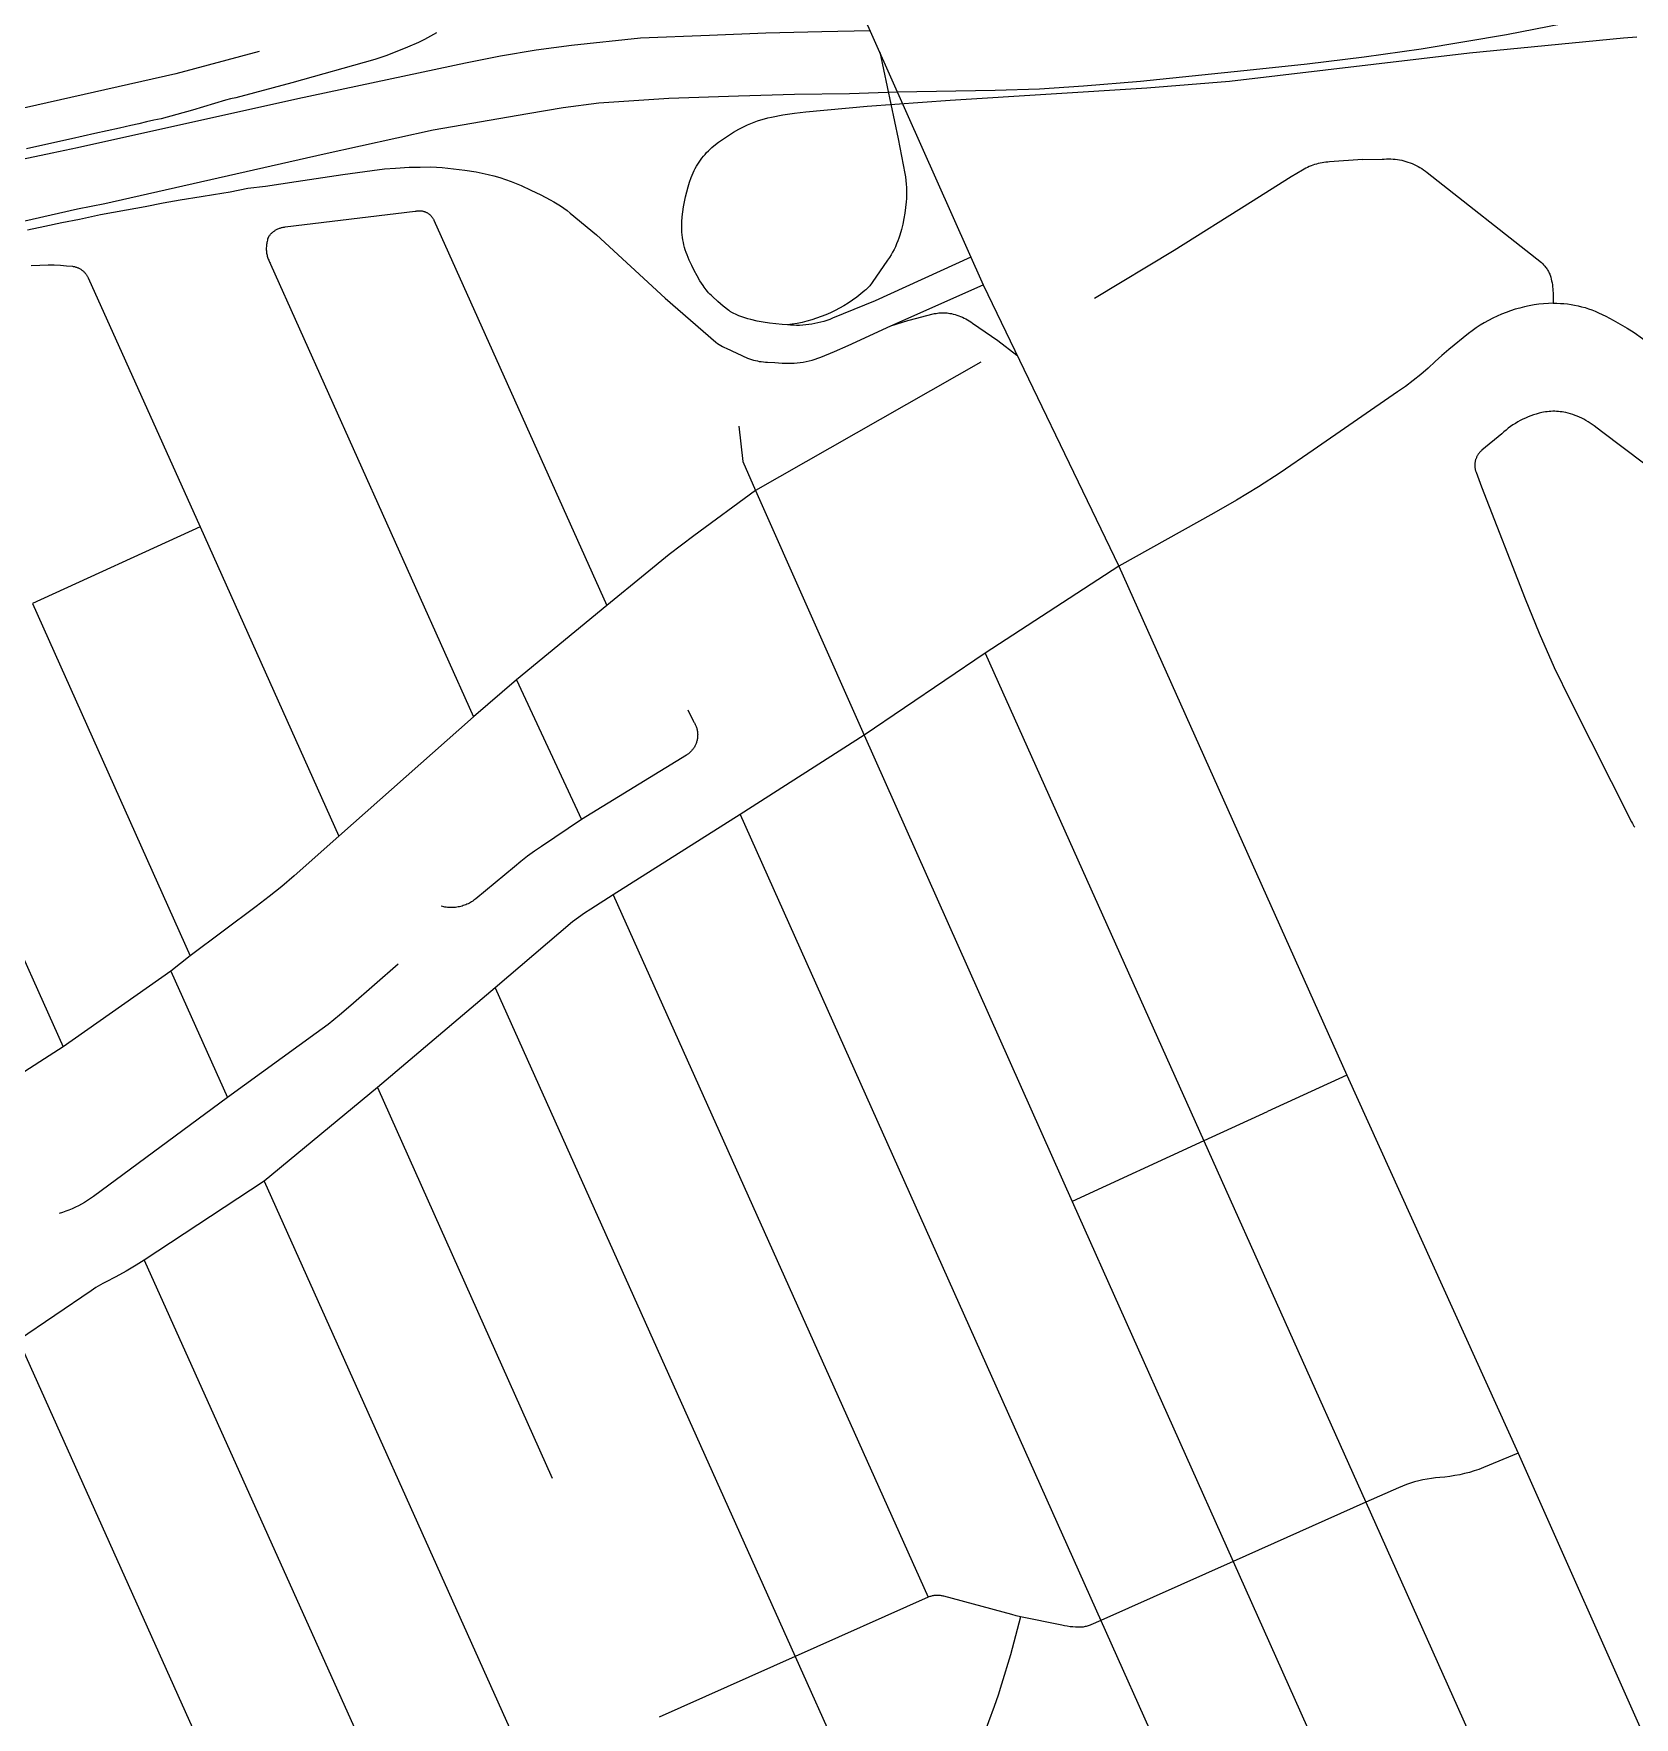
# Model space of a CAD drawing. Header units: inches. Extents: x 326453 to 344102, y 4677180 to 4689621.
# Drawn here: x 333232 to 334223, y 4681379 to 4682422 of the extents above; entities that cross this region are included whole.
import ezdxf

# ---------------------------------------------------------------- set-up
doc = ezdxf.new("R2010")
doc.units = ezdxf.units.IN
doc.header["$MEASUREMENT"] = 0
doc.layers.add('Street_Centreline', color=7, linetype='Continuous')

msp = doc.modelspace()

# ---------------------------------------------------------------- linework, layer by layer
at = {"layer": 'Street_Centreline'}
for p, q in [((333762.5094, 4682240.7519), (333819.5712, 4682266.1833)), ((333819.5712, 4682266.1833), (333903.6834, 4682092.0297)), ((333818.1939, 4682218.377), (333678.752, 4682138.9044)), ((333678.752, 4682138.9044), (333745.8835, 4681987.2603)), ((333334.7578, 4682116.2775), (333230.9248, 4682068.8784)), ((333334.7578, 4682116.2775), (333420.5678, 4681924.7444)), ((333903.6834, 4682092.0297), (333820.9142, 4682038.0259)), ((333903.6834, 4682092.0297), (334044.838, 4681776.8544)), ((333230.9248, 4682068.8784), (333328.4976, 4681850.758)), ((333586.6488, 4682067.6992), (333530.5884, 4682021.5884)), ((333820.9142, 4682038.0259), (333745.8835, 4681987.2603)), ((333820.9142, 4682038.0259), (333956.3604, 4681736.1608)), ((333143.9589, 4682030.3657), (333249.904, 4681794.2659)), ((333530.5884, 4682021.5884), (333504.032, 4681998.658)), ((333530.5884, 4682021.5884), (333570.8614, 4681935.1506)), ((333504.032, 4681998.658), (333420.5678, 4681924.7444)), ((333745.8835, 4681987.2603), (333669.2323, 4681938.1255)), ((333745.8835, 4681987.2603), (333874.7656, 4681698.6328)), ((333669.2323, 4681938.1255), (333590.5107, 4681888.3841)), ((333669.2323, 4681938.1255), (333892.4476, 4681439.072)), ((333590.5107, 4681888.3841), (333785.604, 4681453.59)), ((333328.4976, 4681850.758), (333316.4826, 4681841.285)), ((333316.4826, 4681841.285), (333249.904, 4681794.2659)), ((333316.4826, 4681841.285), (333351.6089, 4681763.0084)), ((333517.4123, 4681830.9709), (333444.4667, 4681769.192)), ((333517.4123, 4681830.9709), (333703.3058, 4681416.9407)), ((334044.838, 4681776.8544), (333995.7564, 4681754.2805)), ((334044.838, 4681776.8544), (334151.0674, 4681542.7568)), ((333444.4667, 4681769.192), (333374.4016, 4681711.2289)), ((333444.4667, 4681769.192), (333552.692, 4681527.3433)), ((333995.4807, 4681754.1362), (333956.3604, 4681736.1608)), ((333956.3604, 4681736.1608), (333874.7656, 4681698.6328)), ((333956.3604, 4681736.1608), (334056.6468, 4681512.4556)), ((333374.4016, 4681711.2289), (333300.1461, 4681662.2209)), ((333374.4016, 4681711.2289), (333539.3424, 4681343.6355)), ((333874.7656, 4681698.6328), (333974.3704, 4681475.6848)), ((333300.1461, 4681662.2209), (333459.5856, 4681307.424)), ((333222.1667, 4681612.7053), (333375.9104, 4681270.556)), ((334151.0674, 4681542.7568), (334292.8792, 4681223.3838)), ((334056.6468, 4681512.4556), (333974.3704, 4681475.6848)), ((334056.6468, 4681512.4556), (334203.2823, 4681185.1321)), ((333974.3704, 4681475.6848), (333892.4476, 4681439.072)), ((333974.3704, 4681475.6848), (334121.4059, 4681148.1999)), ((333785.604, 4681453.59), (333703.3058, 4681416.9407)), ((333892.4476, 4681439.072), (334138.4896, 4680890.6844)), ((333703.3058, 4681416.9407), (333619.0856, 4681379.1751)), ((333703.3058, 4681416.9407), (333806.2917, 4681185.9311))]:
    msp.add_line(p, q, dxfattribs=at)
for points in [[(333671.2001, 4682614.3945), (333689.0708, 4682562.3187), (333692.2473, 4682553.4808), (333695.6783, 4682544.7386), (333819.5712, 4682266.1833)], [(333766.3942, 4682385.7442), (333827.1335, 4682386.7976), (333854.5096, 4682387.6238), (333881.8436, 4682389.3515), (333917.0873, 4682392.3244), (333987.0945, 4682399.4331), (334020.3969, 4682403.0422), (334055.6614, 4682407.2745), (334090.8192, 4682412.3161), (334143.8263, 4682421.2178), (334196.595, 4682431.4375), (334221.6004, 4682436.8715), (334246.4894, 4682442.8155), (334343.7933, 4682467.4197), (334395.1566, 4682481.2452), (334422.7629, 4682489.6984), (334456.1991, 4682499.7953), (334490.3237, 4682511.0533)], [(333749.6411, 4682423.411), (333719.7625, 4682422.8668), (333685.0227, 4682421.9101), (333650.1212, 4682420.5985), (333607.5355, 4682418.9939), (333564.7602, 4682414.4545), (333542.7421, 4682411.4024), (333520.821, 4682407.7174), (333499.0152, 4682403.4026), (333395.3023, 4682381.3239), (333258.7696, 4682350.9289), (333243.0366, 4682347.5954), (333169.2894, 4682332.2449), (333122.3694, 4682322.1297), (333014.6748, 4682297.5643), (332935.917, 4682279.434), (332821.0695, 4682250.4219), (332637.9128, 4682209.9389)], [(333481.1686, 4682422.2706), (333477.4663, 4682420.1559), (333473.6967, 4682418.1636), (333469.8639, 4682416.2958), (333463.2383, 4682413.3283), (333456.5213, 4682410.5741), (333449.7197, 4682408.0359), (333442.8405, 4682405.7164), (333391.4561, 4682391.333), (333356.7661, 4682382.0227), (333353.6042, 4682381.2835), (333350.4701, 4682380.4343), (333330.053, 4682374.3614), (333310.6559, 4682368.9956), (333306.0149, 4682368.2097), (333301.5413, 4682367.0641), (333296.7428, 4682365.9023), (333291.7656, 4682364.7834), (333284.7167, 4682363.2116), (333269.58, 4682359.8364), (333255.1463, 4682356.618), (333237.2543, 4682352.6284), (333227.1532, 4682350.376)], [(333972.2754, 4682392.3446), (334120.836, 4682409.731), (334216.2511, 4682419.1049), (334224.486, 4682419.67)], [(333371.1745, 4682410.6589), (333319.6116, 4682396.8997), (333219.014, 4682374.1656)], [(333755.5482, 4682410.1298), (333767.0124, 4682356.483), (333771.0775, 4682335.1733), (333771.4555, 4682332.9881), (333771.7581, 4682330.7912), (333771.9848, 4682328.5851), (333772.1355, 4682326.3726), (333772.2099, 4682324.1562), (333772.208, 4682321.9386), (333772.1298, 4682319.7223), (333771.9753, 4682317.5101), (333771.6128, 4682314.0419), (333771.1312, 4682310.5883), (333770.5308, 4682307.1533), (333769.8126, 4682303.741), (333768.9773, 4682300.3555), (333768.026, 4682297.0007), (333767.4344, 4682295.1593), (333766.7794, 4682293.3396), (333766.0617, 4682291.5436), (333765.2822, 4682289.7736), (333764.4419, 4682288.0316), (333763.5417, 4682286.3198), (333762.5828, 4682284.6403), (333761.5662, 4682282.9949), (333760.4933, 4682281.3857), (333750.9118, 4682267.5802), (333750.4175, 4682266.8934), (333749.9018, 4682266.2224), (333749.3652, 4682265.568), (333748.8083, 4682264.9308), (333748.2316, 4682264.3114), (333747.6356, 4682263.7106), (333747.0211, 4682263.1288), (333746.3885, 4682262.5666), (333743.9114, 4682260.5083), (333741.3639, 4682258.5377), (333738.7493, 4682256.6571), (333736.0707, 4682254.8689), (333733.3313, 4682253.1752), (333730.6415, 4682251.6394), (333727.8995, 4682250.1988), (333725.1087, 4682248.8552), (333722.2726, 4682247.6102), (333719.3946, 4682246.4654), (333716.4782, 4682245.422), (333713.5271, 4682244.4816), (333710.5448, 4682243.6451), (333707.535, 4682242.9136), (333704.5015, 4682242.288), (333701.4479, 4682241.7691), (333698.378, 4682241.3575)], [(333698.378, 4682241.3575), (333695.1278, 4682241.5829), (333691.2259, 4682241.9231), (333687.3385, 4682242.4013), (333683.4705, 4682243.0169), (333679.6268, 4682243.7691), (333675.812, 4682244.657), (333673.9348, 4682245.1622), (333672.0751, 4682245.7289), (333670.2352, 4682246.3565), (333668.4169, 4682247.0445), (333666.6223, 4682247.7919), (333664.8533, 4682248.5981), (333664.4491, 4682248.7981), (333664.0514, 4682249.0107), (333663.6605, 4682249.2355), (333663.2769, 4682249.4725), (333662.9007, 4682249.7212), (333662.5326, 4682249.9816), (333662.1727, 4682250.2533), (333658.68, 4682253.0524), (333655.2627, 4682255.9432), (333651.9235, 4682258.9237), (333651.1139, 4682259.6895), (333650.3286, 4682260.4802), (333649.5683, 4682261.295), (333648.8339, 4682262.1331), (333648.126, 4682262.9938), (333647.4453, 4682263.8761), (333646.7925, 4682264.7793), (333646.1682, 4682265.7024), (333644.2588, 4682268.732), (333642.4514, 4682271.8235), (333640.7481, 4682274.9735), (333639.1506, 4682278.1785), (333637.6609, 4682281.435), (333636.2805, 4682284.7394), (333635.7128, 4682286.2385), (333635.1967, 4682287.7561), (333634.7327, 4682289.2905), (333634.3213, 4682290.8398), (333633.9631, 4682292.4023), (333633.6585, 4682293.9761), (333633.4078, 4682295.5593), (333633.2113, 4682297.1502), (333633.0693, 4682298.7469), (333632.9819, 4682300.3476), (333632.9492, 4682301.9502), (333632.9712, 4682303.5531), (333633.048, 4682305.1542), (333633.3019, 4682308.2837), (333633.6556, 4682311.4035), (333634.1087, 4682314.5104), (333634.6609, 4682317.6013), (333635.3114, 4682320.6729), (333636.0597, 4682323.7222), (333636.905, 4682326.746), (333637.8465, 4682329.7414), (333638.8831, 4682332.7051), (333639.4299, 4682334.1174), (333640.0242, 4682335.5105), (333640.6653, 4682336.8826), (333641.3525, 4682338.2322), (333642.0851, 4682339.5577), (333642.8621, 4682340.8577), (333643.6827, 4682342.1306), (333644.546, 4682343.375), (333645.4509, 4682344.5894), (333646.3964, 4682345.7725), (333647.3814, 4682346.9229), (333648.4049, 4682348.0393), (333649.4655, 4682349.1204), (333650.5622, 4682350.1649), (333651.6936, 4682351.1717), (333652.8585, 4682352.1396), (333655.8032, 4682354.4196), (333658.826, 4682356.5949), (333661.9232, 4682358.6631), (333665.0909, 4682360.6214), (333668.3253, 4682362.4676), (333671.6224, 4682364.1993), (333673.6425, 4682365.1738), (333675.6938, 4682366.0808), (333677.7741, 4682366.9191), (333679.881, 4682367.6879), (333682.0124, 4682368.3864), (333684.1657, 4682369.0137), (333686.3387, 4682369.5691), (333688.529, 4682370.0521), (333695.6115, 4682371.359), (333702.7365, 4682372.4104), (333709.8946, 4682373.205), (333747.8572, 4682376.8392), (333799.3058, 4682380.5271), (333921.0033, 4682388.0444), (333972.2754, 4682392.3446)], [(332648.3797, 4682186.5609), (332810.639, 4682218.1882), (332948.5916, 4682243.9851), (333028.9052, 4682261.5636), (333132.1531, 4682284.9134), (333186.0663, 4682296.7146), (333258.7428, 4682313.1401), (333275.679, 4682316.6099), (333411.5528, 4682347.3388), (333479.1176, 4682362.0775), (333537.5979, 4682372.1871), (333559.519, 4682375.8721), (333581.5371, 4682378.9242), (333624.9543, 4682381.8301), (333668.1999, 4682383.1363), (333702.8657, 4682384.2032), (333736.9632, 4682384.6782), (333766.3942, 4682385.7442)], [(333227.8698, 4682300.1779), (333238.6284, 4682302.4736), (333248.9674, 4682304.7802), (333259.9678, 4682306.8342), (333272.9741, 4682309.6183), (333289.1725, 4682312.639), (333300.7773, 4682314.693), (333311.8985, 4682316.8679), (333322.3468, 4682318.7177), (333335.2813, 4682320.7717), (333342.897, 4682322.1008), (333353.2929, 4682323.7924), (333364.2933, 4682325.9672), (333375.2766, 4682327.3047), (333394.164, 4682330.0463), (333423.135, 4682334.546), (333441.2456, 4682337.0457), (333448.9211, 4682337.9077), (333455.7341, 4682338.4249), (333464.1643, 4682339.0308), (333470.9773, 4682339.117), (333477.6138, 4682339.188), (333484.6666, 4682338.7421), (333491.7017, 4682338.0717), (333498.7119, 4682337.1775), (333505.69, 4682336.0605), (333509.3655, 4682335.3514), (333513.0166, 4682334.5255), (333516.6395, 4682333.5837), (333520.2306, 4682332.5269), (333523.7861, 4682331.3563), (333527.3026, 4682330.0729), (333533.4942, 4682327.5808), (333539.5987, 4682324.8823), (333545.6093, 4682321.9805), (333551.519, 4682318.8786), (333553.6844, 4682317.6516), (333555.8108, 4682316.3582), (333557.8964, 4682314.9999), (333559.939, 4682313.5778), (333561.9367, 4682312.0934), (333563.8877, 4682310.548), (333580.2114, 4682297.2025), (333622.7336, 4682257.8452), (333654.1108, 4682230.6405), (333655.1182, 4682229.9216), (333656.1496, 4682229.2376), (333657.2037, 4682228.5893), (333658.2794, 4682227.9774), (333659.3754, 4682227.4026), (333660.4905, 4682226.8657), (333673.7705, 4682220.7479), (333674.9502, 4682220.3224), (333676.1431, 4682219.9357), (333677.3481, 4682219.588), (333678.5637, 4682219.2798), (333679.7887, 4682219.0114), (333681.0218, 4682218.7831), (333682.2617, 4682218.5951), (333683.5071, 4682218.4476), (333684.7566, 4682218.3408), (333686.0089, 4682218.2747), (333690.612, 4682218.0616), (333695.2099, 4682217.7576), (333697.0768, 4682217.6484), (333698.9464, 4682217.6047), (333700.8164, 4682217.6265), (333702.6845, 4682217.7138), (333704.5484, 4682217.8665), (333706.4057, 4682218.0843), (333708.2543, 4682218.3671), (333710.0919, 4682218.7145), (333711.9162, 4682219.126), (333713.7249, 4682219.6011), (333715.5159, 4682220.1393), (333717.2869, 4682220.7399), (333719.0358, 4682221.4022), (333727.6081, 4682224.9429), (333736.0915, 4682228.6915), (333762.5094, 4682240.7519)], [(334054.4751, 4682343.6734), (334034.2045, 4682342.2343), (334033.0245, 4682342.1671), (334031.8474, 4682342.0612), (334030.6743, 4682341.9166), (334029.5067, 4682341.7336), (334028.3457, 4682341.5123), (334027.1926, 4682341.2529), (334026.0486, 4682340.9557), (334024.9151, 4682340.6211), (334023.7931, 4682340.2495), (334022.684, 4682339.8411), (334021.5889, 4682339.3965), (334020.509, 4682338.9162), (334019.4455, 4682338.4006), (334018.3995, 4682337.8503), (334017.3721, 4682337.2659), (334010.3186, 4682333.0989), (333985.1501, 4682317.232), (333937.9048, 4682287.3616), (333888.5091, 4682257.7526)], [(334054.4751, 4682343.6734), (334066.7052, 4682343.9678), (334068.0549, 4682344.0771), (334069.4075, 4682344.1393), (334070.7614, 4682344.1543), (334072.1151, 4682344.1222), (334073.4668, 4682344.0429), (334074.815, 4682343.9166), (334076.1579, 4682343.7434), (334077.494, 4682343.5235), (334078.8216, 4682343.2573), (334080.1391, 4682342.9449), (334081.445, 4682342.5868), (334082.7376, 4682342.1835), (334084.0153, 4682341.7353), (334085.2767, 4682341.2429), (334086.5201, 4682340.7069), (334087.7441, 4682340.1279), (334088.9472, 4682339.5066), (334090.1279, 4682338.8438), (334091.2849, 4682338.1402), (334092.4166, 4682337.3968), (334093.5217, 4682336.6144), (334094.5989, 4682335.794), (334165.333, 4682279.9472), (334165.8124, 4682279.5278), (334166.2769, 4682279.0918), (334166.7257, 4682278.6397), (334167.1585, 4682278.1722), (334167.5746, 4682277.6898), (334167.9735, 4682277.1932), (334168.3547, 4682276.6828), (334168.7178, 4682276.1594), (334169.0624, 4682275.6236), (334169.3879, 4682275.076), (334169.6941, 4682274.5173), (334169.9804, 4682273.9483), (334170.2466, 4682273.3695), (334170.4924, 4682272.7818), (334170.7174, 4682272.1858), (334170.9214, 4682271.5823), (334171.1041, 4682270.972), (334171.4194, 4682269.7743), (334171.6967, 4682268.5671), (334171.9356, 4682267.3518), (334172.1358, 4682266.1296), (334172.2972, 4682264.9015), (334172.4196, 4682263.669), (334172.5028, 4682262.4333), (334172.5469, 4682261.1955), (334172.6733, 4682254.7865)], [(333376.9661, 4682295.627), (333377.2246, 4682296.0215), (333377.4966, 4682296.4068), (333377.7816, 4682296.7826), (333378.0794, 4682297.1484), (333378.3896, 4682297.5037), (333378.7117, 4682297.8482), (333379.0456, 4682298.1814), (333379.3906, 4682298.503), (333379.7465, 4682298.8125), (333380.1128, 4682299.1097), (333380.4891, 4682299.394), (333380.8749, 4682299.6653), (333381.2698, 4682299.9232), (333381.6734, 4682300.1674), (333382.085, 4682300.3976), (333382.5044, 4682300.6135), (333382.9309, 4682300.8149), (333383.364, 4682301.0015), (333383.8034, 4682301.1731), (333384.2483, 4682301.3296), (333384.6984, 4682301.4707), (333385.153, 4682301.5963), (333385.6117, 4682301.7061), (333386.0739, 4682301.8002), (333386.539, 4682301.8784), (333387.0066, 4682301.9405), (333387.476, 4682301.9865), (333467.8375, 4682311.712), (333468.1698, 4682311.7954), (333468.5047, 4682311.8673), (333468.842, 4682311.9277), (333469.1811, 4682311.9763), (333469.5217, 4682312.0133), (333469.8633, 4682312.0386), (333470.2057, 4682312.052), (333470.5482, 4682312.0537), (333470.8907, 4682312.0436), (333471.2326, 4682312.0216), (333471.5735, 4682311.988), (333471.9131, 4682311.9426), (333472.2509, 4682311.8856), (333472.5865, 4682311.8169), (333472.9196, 4682311.7368), (333473.2498, 4682311.6452), (333473.5765, 4682311.5423), (333473.8996, 4682311.4283), (333474.2185, 4682311.3031), (333474.5329, 4682311.1671), (333474.8425, 4682311.0203), (333475.1468, 4682310.863), (333475.4456, 4682310.6953), (333475.7383, 4682310.5174), (333476.0248, 4682310.3295), (333476.3047, 4682310.1319), (333476.5775, 4682309.9247), (333476.8431, 4682309.7083), (333477.1011, 4682309.4829), (333477.3512, 4682309.2487), (333477.593, 4682309.0061), (333477.8264, 4682308.7553), (333478.051, 4682308.4966), (333478.2665, 4682308.2303), (333478.4728, 4682307.9567), (333478.6695, 4682307.6762), (333478.8564, 4682307.3892), (333479.0334, 4682307.0958), (333479.2001, 4682306.7965), (333479.3565, 4682306.4917), (333479.5022, 4682306.1817), (333586.6488, 4682067.6992)], [(333376.9661, 4682295.627), (333376.7382, 4682295.0049), (333376.5322, 4682294.3752), (333376.3481, 4682293.7387), (333376.1862, 4682293.0963), (333376.0468, 4682292.4486), (333375.9299, 4682291.7964), (333375.8358, 4682291.1406), (333375.7644, 4682290.4819), (333375.716, 4682289.8211), (333375.6906, 4682289.1591), (333375.6882, 4682288.4965), (333375.7087, 4682287.8343), (333375.7523, 4682287.1732), (333375.8188, 4682286.514), (333375.9081, 4682285.8575), (333376.0202, 4682285.2045), (333376.1549, 4682284.5558), (333376.3121, 4682283.9121), (333376.4915, 4682283.2743), (333376.6929, 4682282.6431), (333376.9161, 4682282.0193), (333377.1609, 4682281.4037), (333377.4269, 4682280.7969), (333377.7138, 4682280.1997), (333378.0213, 4682279.6128), (333378.349, 4682279.0369), (333504.032, 4681998.658)], [(333230.1356, 4682278.1582), (333235.3581, 4682278.4113), (333240.5857, 4682278.5105), (333244.3643, 4682278.4674), (333248.1397, 4682278.3063), (333251.9082, 4682278.0274), (333255.6661, 4682277.6308), (333256.0824, 4682277.573), (333256.4964, 4682277.501), (333256.9077, 4682277.4149), (333257.3158, 4682277.3148), (333257.7202, 4682277.2007), (333258.1205, 4682277.0729), (333258.5162, 4682276.9315), (333258.9069, 4682276.7765), (333259.2919, 4682276.6083), (333259.671, 4682276.427), (333260.0437, 4682276.2329), (333260.4095, 4682276.0261), (333260.768, 4682275.8069), (333261.1188, 4682275.5755), (333261.4615, 4682275.3323), (333261.7956, 4682275.0775), (333262.1209, 4682274.8114), (333262.4368, 4682274.5343), (333262.743, 4682274.2465), (333263.0392, 4682273.9485), (333263.3251, 4682273.6405), (333263.6002, 4682273.3228), (333263.8643, 4682272.996), (333264.1171, 4682272.6603), (333264.3582, 4682272.3161), (333264.5874, 4682271.9639), (333264.8044, 4682271.604), (333265.0089, 4682271.237), (333265.2008, 4682270.8631), (333265.3797, 4682270.4829), (333334.7578, 4682116.2775)], [(333811.9936, 4682283.2203), (333752.8115, 4682256.341), (333726.3963, 4682245.4319), (333724.6221, 4682244.7332), (333722.8259, 4682244.0934), (333721.0095, 4682243.5131), (333719.175, 4682242.993), (333717.3244, 4682242.5336), (333715.4596, 4682242.1354), (333713.5827, 4682241.799), (333711.6957, 4682241.5246), (333709.8007, 4682241.3125), (333707.8998, 4682241.163), (333705.9949, 4682241.0763), (333704.0882, 4682241.0523), (333702.1818, 4682241.0913), (333700.2777, 4682241.193), (333698.378, 4682241.3575)], [(333762.5094, 4682240.7519), (333773.025, 4682244.0127), (333778.5069, 4682245.623), (333784.0346, 4682247.0684), (333789.6031, 4682248.3475), (333790.4541, 4682248.514), (333791.3104, 4682248.6506), (333792.171, 4682248.7569), (333793.0348, 4682248.833), (333793.9008, 4682248.8787), (333794.7678, 4682248.8939), (333795.6348, 4682248.8787), (333796.5008, 4682248.833), (333797.3646, 4682248.7569), (333798.2252, 4682248.6506), (333799.0815, 4682248.514), (333799.9325, 4682248.3475), (333801.1087, 4682248.0743), (333802.2746, 4682247.7603), (333803.4288, 4682247.4058), (333804.57, 4682247.0114), (333805.6968, 4682246.5774), (333806.8077, 4682246.1044), (333807.9015, 4682245.5929), (333808.9769, 4682245.0437), (333810.0324, 4682244.4573), (333811.0668, 4682243.8345), (333812.0789, 4682243.1761), (333813.0675, 4682242.4827), (333820.8439, 4682236.9682), (333828.7529, 4682231.6457), (333840.5656, 4682222.7144)], [(334172.6733, 4682254.7865), (334169.6882, 4682254.6589), (334166.709, 4682254.4316), (334163.7391, 4682254.1049), (334160.7818, 4682253.6792), (334157.8403, 4682253.1549), (334154.918, 4682252.5326), (334152.0181, 4682251.813), (334149.1439, 4682250.997), (334146.2985, 4682250.0854), (334143.4852, 4682249.0792), (334140.707, 4682247.9796), (334137.9672, 4682246.7879), (334135.2687, 4682245.5052), (334132.6146, 4682244.1331), (334130.0077, 4682242.6731), (334127.4511, 4682241.1268), (334124.9476, 4682239.496), (334122.5, 4682237.7825), (334120.111, 4682235.9881), (334107.9319, 4682226.1617), (334103.7011, 4682222.495), (334099.5989, 4682218.685), (334095.1837, 4682214.5877), (334090.6268, 4682210.6485), (334085.934, 4682206.8724), (334081.111, 4682203.2639), (334076.1639, 4682199.8277), (334024.0177, 4682163.8), (334003.6679, 4682149.8128), (333990.1744, 4682141.1279), (333976.4636, 4682132.7903), (333962.5444, 4682124.8053), (333903.6834, 4682092.0297)], [(334172.6733, 4682254.7865), (334174.894, 4682254.7835), (334177.1133, 4682254.7042), (334179.3285, 4682254.5487), (334181.5371, 4682254.3171), (334183.7364, 4682254.0097), (334185.9238, 4682253.627), (334188.0968, 4682253.1692), (334190.2528, 4682252.637), (334192.3892, 4682252.031), (334194.5035, 4682251.352), (334196.5932, 4682250.6006), (334198.6559, 4682249.7779), (334200.6891, 4682248.8848), (334205.2511, 4682246.6986), (334209.742, 4682244.3698), (334214.1573, 4682241.9004), (334218.4924, 4682239.2931), (334222.7432, 4682236.5504), (334227.8964, 4682233.0019), (334232.9463, 4682229.3078), (334237.8887, 4682225.4712), (334290.9488, 4682183.0564)], [(334255.4432, 4682135.4988), (334202.5649, 4682175.3488), (334197.9405, 4682178.8731), (334196.734, 4682179.7615), (334195.4987, 4682180.6095), (334194.236, 4682181.4163), (334192.9474, 4682182.1808), (334191.6342, 4682182.9024), (334190.2978, 4682183.5801), (334188.9399, 4682184.2133), (334187.5617, 4682184.8012), (334186.1648, 4682185.3433), (334184.7508, 4682185.8389), (334183.3211, 4682186.2875), (334181.8774, 4682186.6886), (334180.4213, 4682187.0417), (334179.296, 4682187.2749), (334178.1635, 4682187.4697), (334177.025, 4682187.6258), (334175.8818, 4682187.743), (334174.7353, 4682187.8212), (334173.5868, 4682187.8603), (334172.4377, 4682187.8603), (334171.2892, 4682187.8212), (334170.1427, 4682187.743), (334168.9995, 4682187.6258), (334167.861, 4682187.4697), (334166.7285, 4682187.2749), (334165.6032, 4682187.0417), (334163.8755, 4682186.6225), (334162.1626, 4682186.1459), (334160.4666, 4682185.6126), (334158.7893, 4682185.023), (334157.1326, 4682184.3779), (334155.4983, 4682183.678), (334153.8882, 4682182.924), (334152.3041, 4682182.1169), (334150.7478, 4682181.2574), (334149.221, 4682180.3465), (334147.7253, 4682179.3853), (334146.2625, 4682178.3748), (334144.8342, 4682177.3161), (334143.4419, 4682176.2105), (334142.0873, 4682175.0591), (334140.7717, 4682173.8632), (334128.5228, 4682163.7522), (334128.2047, 4682163.4802), (334127.8962, 4682163.1974), (334127.5976, 4682162.9041), (334127.3094, 4682162.6007), (334127.0318, 4682162.2875), (334126.7652, 4682161.9648), (334126.5099, 4682161.6332), (334126.2662, 4682161.2929), (334126.0345, 4682160.9444), (334125.8149, 4682160.5881), (334125.6077, 4682160.2245), (334125.4133, 4682159.8539), (334125.2317, 4682159.4768), (334125.0634, 4682159.0936), (334124.9083, 4682158.7048), (334124.7668, 4682158.311), (334124.639, 4682157.9124), (334124.525, 4682157.5097), (334124.425, 4682157.1033), (334124.3392, 4682156.6937), (334124.2675, 4682156.2814), (334124.2102, 4682155.8668), (334124.1672, 4682155.4505), (334124.1386, 4682155.0329), (334124.1244, 4682154.6146), (334124.1247, 4682154.1961), (334124.1395, 4682153.7779), (334124.1688, 4682153.3604), (334124.2124, 4682152.9441), (334124.2704, 4682152.5296), (334124.3427, 4682152.1174), (334124.4292, 4682151.7079), (334124.5298, 4682151.3016), (334124.6444, 4682150.8991), (334124.7728, 4682150.5008), (334124.9149, 4682150.1071), (334128.2068, 4682141.1144), (334155.2642, 4682071.7497), (334163.9739, 4682050.3849), (334173.328, 4682029.2944), (334183.3179, 4682008.4974), (334221.234, 4681933.5594), (334221.6805, 4681932.7143), (334222.1566, 4681931.8856), (334222.6617, 4681931.0741), (334223.1951, 4681930.281)], [(333668.3121, 4682178.5861), (333670.7089, 4682156.692), (333678.752, 4682138.9044)], [(333678.752, 4682138.9044), (333640.4023, 4682110.7782), (333625.1216, 4682099.1854), (333610.2251, 4682087.1029), (333586.6488, 4682067.6992)], [(333636.654, 4682003.0086), (333640.2729, 4681995.7456), (333640.5512, 4681995.3244), (333640.8148, 4681994.8939), (333641.0634, 4681994.4545), (333641.2966, 4681994.0069), (333641.5143, 4681993.5514), (333641.7162, 4681993.0887), (333641.9019, 4681992.6193), (333642.0714, 4681992.1438), (333642.2243, 4681991.6627), (333642.3606, 4681991.1767), (333642.48, 4681990.6862), (333642.5824, 4681990.1919), (333642.6677, 4681989.6943), (333642.7358, 4681989.1941), (333642.7865, 4681988.6919), (333642.82, 4681988.1882), (333642.836, 4681987.6837), (333642.8346, 4681987.1789), (333642.8158, 4681986.6744), (333642.7796, 4681986.1709), (333642.726, 4681985.6689), (333642.6552, 4681985.1691), (333642.5671, 4681984.6721), (333642.462, 4681984.1783), (333642.3399, 4681983.6885), (333642.2009, 4681983.2032), (333642.0453, 4681982.723), (333641.8733, 4681982.2484), (333641.6849, 4681981.7801), (333641.4805, 4681981.3185), (333641.2603, 4681980.8643), (333641.0246, 4681980.4179), (333640.7736, 4681979.9799), (333640.5076, 4681979.5508), (333640.227, 4681979.1312), (333639.9321, 4681978.7215), (333639.6232, 4681978.3222), (333639.3007, 4681977.9339), (333638.965, 4681977.5568), (333638.6166, 4681977.1916), (333638.2557, 4681976.8386), (333637.8828, 4681976.4983), (333637.4985, 4681976.1711), (333637.103, 4681975.8573), (333636.697, 4681975.5573), (333636.2809, 4681975.2716), (333635.8552, 4681975.0003), (333570.8614, 4681935.1506)], [(333570.8614, 4681935.1506), (333546.0762, 4681918.454), (333541.7587, 4681915.4553), (333537.5282, 4681912.3349), (333533.3883, 4681909.0953), (333529.3423, 4681905.7392), (333505.5132, 4681886.0647), (333504.8735, 4681885.5545), (333504.2167, 4681885.0664), (333503.5438, 4681884.6009), (333502.8554, 4681884.1585), (333502.1523, 4681883.7398), (333501.4355, 4681883.3453), (333500.7056, 4681882.9754), (333499.9636, 4681882.6305), (333499.2102, 4681882.311), (333498.4465, 4681882.0173), (333497.6732, 4681881.7498), (333496.8912, 4681881.5088), (333496.1015, 4681881.2944), (333495.305, 4681881.1071), (333494.5026, 4681880.9469), (333493.6951, 4681880.8141), (333492.8837, 4681880.7089), (333492.0691, 4681880.6313), (333491.2523, 4681880.5814), (333490.4344, 4681880.5594), (333489.6161, 4681880.5652), (333488.7985, 4681880.5988), (333487.9826, 4681880.6602), (333487.1692, 4681880.7493), (333486.3593, 4681880.866), (333485.5538, 4681881.0102), (333484.7537, 4681881.1817), (333483.9599, 4681881.3803)], [(333420.5678, 4681924.7444), (333392.9484, 4681900.2881), (333385.2821, 4681893.6936), (333377.4024, 4681887.3555), (333369.3179, 4681881.2808), (333328.4976, 4681850.758)], [(333590.5107, 4681888.3841), (333576.6878, 4681879.5959), (333572.8186, 4681877.0633), (333569.018, 4681874.4288), (333565.2887, 4681871.6944), (333517.4123, 4681830.9709)], [(333457.3122, 4681845.4691), (333428.1017, 4681819.9216), (333421.0975, 4681813.9841), (333413.9142, 4681808.2646), (333406.5587, 4681802.7683), (333351.6089, 4681763.0084)], [(333249.904, 4681794.2659), (333217.3938, 4681773.5069), (333165.7536, 4681744.4073)], [(333351.6089, 4681763.0084), (333268.5976, 4681701.6009), (333266.8366, 4681700.3431), (333265.0345, 4681699.1448), (333263.1934, 4681698.0074), (333261.3154, 4681696.9322), (333259.4025, 4681695.9202), (333257.4568, 4681694.9728), (333255.4806, 4681694.0908), (333253.476, 4681693.2753), (333251.4454, 4681692.5273), (333249.3908, 4681691.8474), (333247.3147, 4681691.2366)], [(333300.1461, 4681662.2209), (333295.0745, 4681659.0904), (333288.8488, 4681655.3889), (333282.5036, 4681651.8963), (333276.0458, 4681648.6163), (333274.5173, 4681647.8418), (333273.0139, 4681647.0197), (333271.537, 4681646.1508), (333270.088, 4681645.236), (333268.6685, 4681644.2763), (333267.2798, 4681643.2724), (333222.1667, 4681612.7053)], [(334151.0674, 4681542.7568), (334129.5816, 4681533.7756), (334126.6766, 4681532.7104), (334123.7384, 4681531.7406), (334120.7701, 4681530.8671), (334117.7749, 4681530.0911), (334114.7559, 4681529.4132), (334111.7164, 4681528.8342), (334108.6597, 4681528.3547), (334105.5889, 4681527.9752), (334102.5073, 4681527.6962), (334099.8651, 4681527.4552), (334097.2326, 4681527.1248), (334094.6128, 4681526.7052), (334092.0087, 4681526.1971), (334089.4234, 4681525.6009), (334086.8598, 4681524.9174), (334084.3208, 4681524.1474), (334081.8094, 4681523.2916), (334079.3285, 4681522.3512), (334076.8809, 4681521.3272), (334056.6468, 4681512.4556)], [(333842.8619, 4681441.4173), (333840.1001, 4681442.0376), (333837.3621, 4681442.7559), (333795.3271, 4681454.1218), (333794.8217, 4681454.2494), (333794.3123, 4681454.36), (333793.7994, 4681454.4534), (333793.2838, 4681454.5296), (333792.7658, 4681454.5884), (333792.2462, 4681454.6298), (333791.7255, 4681454.6538), (333791.2043, 4681454.6603), (333790.6832, 4681454.6493), (333790.1627, 4681454.6208), (333789.6434, 4681454.5749), (333789.126, 4681454.5116), (333788.611, 4681454.431), (333788.099, 4681454.3331), (333787.5906, 4681454.2182), (333787.0863, 4681454.0862), (333786.5868, 4681453.9374), (333786.0925, 4681453.7719), (333785.604, 4681453.59)], [(333842.8619, 4681441.4173), (333836.4932, 4681417.8272), (333831.0276, 4681399.7037), (333828.8465, 4681392.8062), (333826.4821, 4681385.9693), (333812.3275, 4681347.8499)], [(333892.4481, 4681439.0707), (333886.4254, 4681436.4507), (333885.854, 4681436.2134), (333885.2748, 4681435.9953), (333884.6888, 4681435.7968), (333884.0964, 4681435.618), (333883.4983, 4681435.4591), (333882.8952, 4681435.3204), (333882.2879, 4681435.2019), (333881.6769, 4681435.1038), (333881.063, 4681435.0263), (333880.4468, 4681434.9693), (333879.8291, 4681434.933), (333879.2105, 4681434.9174), (333878.5917, 4681434.9225), (333876.8744, 4681434.9929), (333875.1602, 4681435.1182), (333873.4508, 4681435.2982), (333871.7481, 4681435.5327), (333870.0538, 4681435.8214), (333868.3695, 4681436.1642), (333842.8619, 4681441.4173)]]:
    msp.add_lwpolyline(points, dxfattribs=at)

doc.saveas('drawing.dxf')
